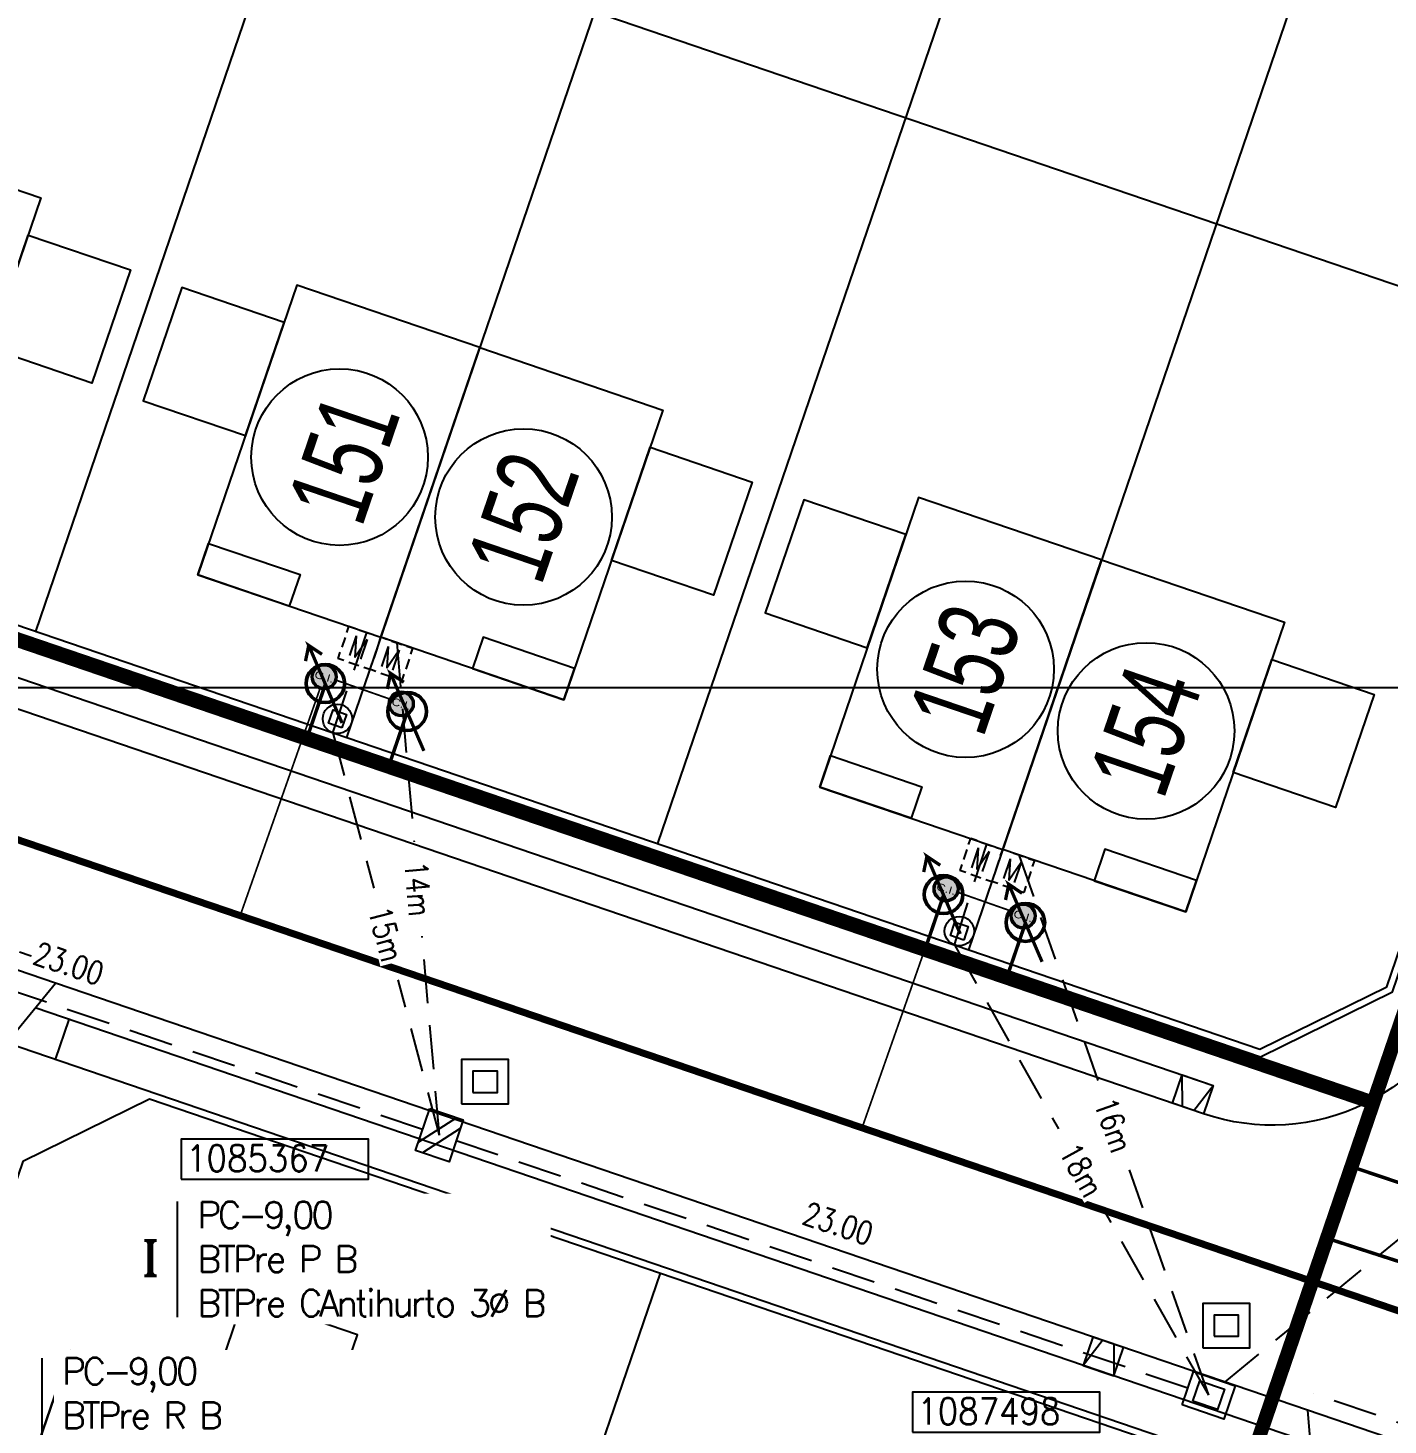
# Model space of a CAD drawing. Extents: x 0 to 336586, y 0 to 6284468.
# Drawn here: x 335219.77 to 335258.29, y 6277679.11 to 6277718.69 of the extents above; entities that cross this region are included whole.
import ezdxf
from ezdxf.enums import TextEntityAlignment as Align

# ---------------------------------------------------------------- set-up
doc = ezdxf.new("R2010")
doc.units = 0
doc.header["$LTSCALE"] = 5
doc.linetypes.add('DASHED', pattern=[0.75, 0.5, -0.25])
doc.linetypes.add('HIDDEN', pattern=[0.375, 0.25, -0.125])
for name, color, linetype in [('ACOM-P', 251, 'DASHED'), ('CALLES-URBANAS', 6, 'Continuous'), ('COTAS', 11, 'Continuous'), ('EQUIPOS', 240, 'Continuous'), ('EQUIPOS_P', 240, 'Continuous'), ('ESTRUCTURAS', 42, 'Continuous'), ('ESTRUCTURAS_P', 42, 'Continuous'), ('GRILLA', 254, 'Continuous'), ('LBT_A_P', 100, 'DASHED'), ('LINEA-EDIFICACION-URBANA', 21, 'Continuous'), ('MUROS', 8, 'Continuous'), ('Numero', 42, 'Continuous'), ('PLANTA', 6, 'Continuous'), ('POSTES_E', 41, 'Continuous'), ('POSTES_P', 41, 'Continuous'), ('Prosan Agua Potable D. Arranque', 1, 'Continuous'), ('Prosan Agua Potable D. MAP', 5, 'Continuous'), ('Prosan Agua Potable P. Cañeria Proyectada', 1, 'Continuous'), ('Prosan Alcantarillado D. Union Domiciliaria', 4, 'Continuous'), ('Prosan Alcantarillado P. Colector Proyectado', 1, 'Continuous'), ('Prosan Pavimentación Dispositivo de Rodados Proyectado', 8, 'Continuous'), ('Prosan Pavimentación Solera Rebajada Proyectada', 8, 'HIDDEN'), ('Prosan Pavimentación Vereda Proyectada', 8, 'Continuous'), ('PUNTO-DE-INTERES', 254, 'Continuous'), ('servicios', 6, 'Continuous'), ('TEXTO-BT_P', 151, 'Continuous')]:
    doc.layers.add(name, color=color, linetype=linetype)
doc.styles.add('2mm', font='simplex.shx', dxfattribs={"width": 0.8, "height": 0.65})
doc.styles.add('ARIAL', font='arial.ttf', dxfattribs={"width": 0.82})
doc.styles.add('ROMANS', font='romans.shx', dxfattribs={"height": 1})
doc.styles.add('ROMANT', font='romant.shx', dxfattribs={"height": 2})
doc.styles.add('Swis-50', font='swissc.ttf', dxfattribs={"width": 0.85})
doc.dimstyles.new('ACOMETIDA 500', dxfattribs={"dimtxt": 0.65, "dimasz": 1.8, "dimexe": 1.25, "dimexo": 0.625, "dimtad": 0, "dimdec": 0, "dimtxsty": '2mm', "dimblk": 'NONE', "dimcen": 2.5, "dimse1": 1, "dimse2": 1, "dimclrd": 256, "dimclrt": 2, "dimadec": 0, "dimazin": 0, "dimtfac": 1, "dimtdec": 0, "dimtmove": 0, "dimatfit": 3, "dimldrblk": 'NONE', "dimfxl": 1, "dimtfill": 1, "dimlwd": -1, "dimarcsym": 2})
doc.dimstyles.new('GRILLA X 500', dxfattribs={"dimtxt": 0.5, "dimasz": 1.8, "dimexe": 1.25, "dimexo": 0.625, "dimtad": 0, "dimdec": 0, "dimtxsty": 'ROMANS', "dimblk": 'NONE', "dimcen": 2.5, "dimse1": 1, "dimse2": 1, "dimsd1": 1, "dimsd2": 1, "dimclrd": 256, "dimclrt": 256, "dimadec": 0, "dimazin": 0, "dimtfac": 1, "dimtdec": 0, "dimtmove": 0, "dimatfit": 3, "dimldrblk": 'NONE', "dimfxlon": 1, "dimtfill": 1, "dimlwd": -1, "dimarcsym": 2})
doc.dimstyles.new('GRILLA Y 500', dxfattribs={"dimtxt": 0.5, "dimasz": 1.8, "dimexe": 1.25, "dimexo": 0.625, "dimtad": 0, "dimdec": 0, "dimtxsty": 'ROMANS', "dimblk": 'NONE', "dimcen": 2.5, "dimse1": 1, "dimse2": 1, "dimsd1": 1, "dimsd2": 1, "dimclrd": 256, "dimclrt": 256, "dimadec": 0, "dimazin": 0, "dimtfac": 1, "dimtdec": 0, "dimtmove": 0, "dimatfit": 3, "dimldrblk": 'NONE', "dimfxlon": 1, "dimtfill": 1, "dimlwd": -1, "dimarcsym": 2})
doc.dimstyles.new('VANO 500', dxfattribs={"dimtxt": 0.65, "dimasz": 1.8, "dimexe": 0, "dimexo": 8, "dimgap": 1.2, "dimtad": 0, "dimdec": 0, "dimzin": 0, "dimdsep": 46, "dimtxsty": '2mm', "dimblk": 'NONE', "dimcen": 0, "dimse1": 1, "dimse2": 1, "dimsd1": 1, "dimsd2": 1, "dimclrd": 7, "dimclrt": 2, "dimadec": 0, "dimazin": 0, "dimtfac": 1, "dimtdec": 0, "dimtofl": 0, "dimtmove": 0, "dimatfit": 3, "dimldrblk": 'NONE', "dimfxl": 1, "dimtfill": 1, "dimtolj": 1, "dimtzin": 0, "dimlwd": 25, "dimarcsym": 0})

# ---------------------------------------------------------------- blocks, each defined once
blk = doc.blocks.new('A$C461B3DCE')
at = {"layer": 'Prosan Agua Potable D. MAP', "ltscale": 2}
h = blk.add_hatch(color=4, dxfattribs=at)
h.dxf.hatch_style = 1
edge = h.paths.add_edge_path()
edge.add_line((0.7710314885518511, 0.5448670548734738), (0.7504819952160025, 0.5306253450311521))
edge.add_arc((0.5218886427903211, 0.3768014163459124), 0.2755298927691394, 393.9372072948622, 430.8894317799293)
edge.add_arc((0.5219586611189867, 0.376749035538496), 0.2755564759331746, 70.90675392884668, 215.492820778389)
edge.add_line((0.2976038094080948, 0.2167606861423788), (0.2770543160722461, 0.2025189763000571))
edge.add_arc((0.5218886427903213, 0.3768014163459125), 0.3005298927691393, 70.88943177992928, 215.4447158899646, ccw=False)
edge.add_arc((0.5218886427903213, 0.3768014163459125), 0.3005298927691391, 394.0026343322039, 430.88943177992934, ccw=False)
h = blk.add_hatch(color=4, dxfattribs=at)
h.dxf.hatch_style = 1
edge = h.paths.add_edge_path()
edge.add_line((0.7622593604771488, 0.557190258923689), (0.7420747884321109, 0.5424359027211417))
edge.add_arc((0.521888642790321, 0.3768014163459126), 0.2755298927691394, 0, 36.95222448506712, ccw=False)
edge.add_arc((0.5218620722195667, 0.376884724929531), 0.2755564759331746, 215.3966110015403, 359.98267785108266, ccw=False)
edge.add_line((0.2972388881172841, 0.2172733325026044), (0.2770543160722462, 0.2025189763000571))
edge.add_arc((0.5218886427903211, 0.3768014163459128), 0.3005298927691393, 215.4447158899647, 360)
edge.add_arc((0.5218886427903211, 0.3768014163459128), 0.3005298927691391, 0, 36.88679744772544)
at = {"layer": 'Prosan Agua Potable D. MAP', "color": 4, "ltscale": 2, "const_width": 0.05}
blk.add_lwpolyline([(9.38084215e-08, 1.08246816e-07), (1.023286459401971, 0.7479937492063158), (0.9377070762315523, 0.5236589383472321), (1.023286459402515, 0.7479937492077511), (0.7832410503892931, 0.7426890532315298)], dxfattribs=at)
at = {"layer": 'Prosan Agua Potable D. MAP', "color": 4, "ltscale": 2}
for radius in [0.3005298927691391, 0.2755298927691391]:
    blk.add_circle((0.5218886427903211, 0.3768014163459128), radius, dxfattribs=at)
blk = doc.blocks.new('agua potable')
at = {"layer": 'Prosan Agua Potable D. Arranque', "color": 4, "const_width": 0.1}
for points in [[(335717.7870069517, 6282377.792495989), (335717.2588750056, 6282376.245419066)], [(335720.1042067226, 6282377.001464076), (335719.5760747763, 6282375.454387149)], [(335735.2950019039, 6282371.815720499), (335734.7668699578, 6282370.268643576)], [(335737.612201675, 6282371.024688586), (335737.0840697289, 6282369.477611657)], [(335757.5796588095, 6282360.51502224), (335746.8452626686, 6282364.122367021)], [(335757.1402069259, 6282358.541434692), (335746.1527309071, 6282362.093707485)]]:
    blk.add_lwpolyline(points, dxfattribs=at)
at = {"layer": 'Prosan Agua Potable P. Cañeria Proyectada', "color": 4, "const_width": 0.4}
for points in [[(335747.4637905316, 6282365.934244132), (335761.7595551762, 6282407.811369308)], [(335747.4637905316, 6282365.934244132), (335661.580194826, 6282395.25267671)]]:
    blk.add_lwpolyline(points, dxfattribs=at)
blk.add_lwpolyline([(335747.4637905316, 6282365.934244132), (335744.1854268626, 6282356.330809188, 0.2278958204569858), (335744.4290926062, 6282354.29577873, -0.242429595698331), (335744.6110636105, 6282352.31528549, -36.29643723246441)], format="xyb", dxfattribs=at)
at = {"layer": 'Prosan Agua Potable D. MAP', "color": 4, "ltscale": 20}
for p, xscale, yscale, zscale, rotation in [((335718.2586176048, 6282376.694711816), 1.885254132807255, 1.885254132807255, 1.885254132807255, 77.0827137440164), ((335720.5758173757, 6282375.903679899), 1.885254132807254, 1.885254132807254, 1.885254132807254, 77.08271373004237), ((335735.7666125571, 6282370.717936322), 1.885254132807255, 1.885254132807255, 1.885254132807255, 77.0827137440164), ((335738.083812328, 6282369.926904408), 1.885254132807254, 1.885254132807254, 1.885254132807254, 77.08271373004237)]:
    blk.add_blockref('A$C461B3DCE', p, dxfattribs=dict(at, xscale=xscale, yscale=yscale, zscale=zscale, rotation=rotation))
blk = doc.blocks.new('UD')
at = {"layer": 'Prosan Alcantarillado D. Union Domiciliaria', "true_color": 0x57ffab}
h = blk.add_hatch(color=101, dxfattribs=at)
edge = h.paths.add_edge_path()
edge.add_arc((6.984919e-10, 0), 0.3200000000000001, 0, 360)
at = {"layer": 'Prosan Alcantarillado D. Union Domiciliaria', "color": 7}
for radius in [0.36, 0.3200000000000001]:
    blk.add_circle((6.984919e-10, 0), radius, dxfattribs=at)
at = {"layer": 'Prosan Alcantarillado D. Union Domiciliaria', "color": 7, "ltscale": 10, "style": 'ARIAL', "oblique": 359.9999998988733, "width": 1.199999998176862}
blk.add_text('C.I.', height=0.2121039574924962, dxfattribs=at).set_placement((0, 0), align=Align.MIDDLE_CENTER)
blk = doc.blocks.new('ALCANTARILLADO')
at = {"layer": 'Prosan Alcantarillado D. Union Domiciliaria', "color": 5, "ltscale": 20, "const_width": 0.05}
for points in [[(-66.22653357034142, -271.0720135468291), (-64.72181749717856, -271.6009516326012)], [(-66.69132884907594, -271.3103507263586), (-68.95103655145795, -277.7387373002712)], [(-48.61448160285363, -277.08431140217), (-47.10976552985812, -277.6132494877093)], [(-49.07927688159543, -277.3226485816995), (-51.33898458409385, -283.7510351552628)]]:
    blk.add_lwpolyline(points, dxfattribs=at)
at = {"layer": 'Prosan Alcantarillado P. Colector Proyectado', "color": 5, "const_width": 0.2}
for points in [[(-118.7473384153054, -260.7407546221511), (-74.67029726400506, -275.7875135357026)], [(-34.47339652532537, -289.5096931265434), (-74.67029726355395, -275.7875135357026)]]:
    blk.add_lwpolyline(points, dxfattribs=at)
at = {"layer": 'Prosan Alcantarillado D. Union Domiciliaria', "color": 5, "ltscale": 20, "rotation": 343.655956915462}
for p in [(-66.57198570479522, -270.9707079532091), (-64.38895977907669, -271.7380856520031), (-48.95993373757665, -276.983005806338), (-46.77690781175625, -277.7503835080424)]:
    blk.add_blockref('UD', p, dxfattribs=at)
blk = doc.blocks.new('A$C5C7937C3')
at = {"layer": 'Prosan Pavimentación Dispositivo de Rodados Proyectado'}
for p, q in [((-0.6315782112360468, 6.903170517231955, -1.978999999999999), (-3.000010038471373, -8.76825652e-08, -1.978999999999999)), ((2.131585714683748, 6.903170517231955, -1.978999999999999), (4.500017541919078, -8.76825652e-08, -1.978999999999999))]:
    blk.add_line(p, q, dxfattribs=at)
at = {"layer": 'Prosan Pavimentación Dispositivo de Rodados Proyectado', "elevation": -1.978999999999999}
blk.add_lwpolyline([(4.500017541919078, 6.903170517231955), (-3.000010038489562, 6.903170517227408), (-3.000010038489562, -8.76825652e-08), (4.500017541919078, -8.76825652e-08)], close=True, dxfattribs=at)
blk = doc.blocks.new('A$C12F70A7C')
at = {"layer": 'MUROS'}
for points in [[(0, -8.672000000951812), (-5.476999999998952, -8.672000000951812), (-5.476999999998952, 0), (0, 0)], [(-2.738500000006752, 0), (-5.476999999998952, 0), (-5.476999999998952, -0.9399999999441206), (-2.738500000006752, -0.9399999999441206)], [(0, -8.672000000951812), (5.4769999999844, -8.672000000951812), (5.4769999999844, 0), (0, 0)], [(2.7384999999922, 0), (5.4769999999844, 0), (5.4769999999844, -0.9399999999441206), (2.7384999999922, -0.9399999999441206)], [(-5.476999999998952, -7.557999999960883), (-8.53499999998894, -7.557999999960883), (-8.53499999998894, -4.169999999925493), (-5.476999999998952, -4.169999999925493)], [(5.4769999999844, -7.557999999960883), (8.534999999974389, -7.557999999960883), (8.534999999974389, -4.169999999925493), (5.4769999999844, -4.169999999925493)]]:
    blk.add_lwpolyline(points, close=True, dxfattribs=at)
blk = doc.blocks.new('PLANTA')
at = {"layer": 'CALLES-URBANAS', "flags": 128}
blk.add_lwpolyline([(335758.1459037947, 6282410.999947876, -0.4142135623730951), (335761.8857492908, 6282403.383284849), (335750.2714501044, 6282369.361078066), (335750.2714501044, 6282369.361078066, -0.4142135623730951), (335742.6547870774, 6282365.621232569), (335675.0551700945, 6282388.697988923, -0.4142135623730951), (335671.3153245985, 6282396.314651949), (335682.9296237849, 6282430.336858733, -0.4142135623730943), (335690.5462868119, 6282434.076704229), (335758.1459037947, 6282410.999947876)], format="xyb", dxfattribs=at)
for points in [[(335703.0493246582, 6282371.744870912), (335703.1766157132, 6282367.47476588), (335695.8705209111, 6282346.072745479), (335691.1101065194, 6282343.735342043), (335688.3687825538, 6282335.705077856), (335699.7252910766, 6282331.828260325), (335702.4666150422, 6282339.858524512), (335700.1292116071, 6282344.618938904), (335707.4353064094, 6282366.020959306), (335710.1471424851, 6282369.321859956)], [(335745.5983765908, 6282357.219727896), (335710.1471424851, 6282369.321859956)], [(335745.6757021496, 6282356.295167583), (335709.5708773191, 6282368.620418567)], [(335745.5983765908, 6282357.219727896), (335745.9622615734, 6282352.868855832), (335738.6561667714, 6282331.466835431), (335733.8957523795, 6282329.129431996), (335731.1544284139, 6282321.099167809), (335742.5109369369, 6282317.222350277), (335745.2522609025, 6282325.252614465), (335742.9148574676, 6282330.013028856), (335750.2209522696, 6282351.415049258), (335752.6961944177, 6282354.79671694)]]:
    blk.add_lwpolyline(points, dxfattribs=at)
at = {"layer": 'LINEA-EDIFICACION-URBANA', "ltscale": 0.2}
for p, q in [((335723.6191920164, 6282420.408980705), (335709.5818818731, 6282379.288956095)), ((335732.4252180003, 6282417.402831778), (335718.387907857, 6282376.282807168)), ((335741.231243984, 6282414.39668285), (335727.1939338408, 6282373.27665824)), ((335753.9492543497, 6282387.099084744), (335679.2518195398, 6282412.598852054)), ((335750.0372699679, 6282411.390533923), (335735.9999598247, 6282370.270509313)), ((335727.2641532146, 6282361.101065062), (335710.5292242062, 6282312.078803271))]:
    blk.add_line(p, q, dxfattribs=at)
for points in [[(335760.0541347662, 6282404.98234232), (335758.2911546922, 6282408.572871705), (335688.9472293405, 6282432.245089704), (335685.3566999563, 6282430.48210963), (335673.1469391235, 6282394.715594478), (335674.9099191973, 6282391.125065094), (335744.253844549, 6282367.452847094), (335747.8443739333, 6282369.215827168), (335760.0541347662, 6282404.98234232)], [(335741.7215307196, 6282356.165691267), (335712.8067757098, 6282366.036438856), (335709.2162463256, 6282364.273458783), (335702.5596501554, 6282344.774039339), (335704.8970535902, 6282340.013624948), (335701.1277331377, 6282328.97201169), (335693.3201335281, 6282331.637323743), (335689.136401276, 6282319.381758295), (335731.070308997, 6282305.066609561), (335735.2540412491, 6282317.322175009), (335728.2981797789, 6282319.696725748), (335732.0675002315, 6282330.738339005), (335736.8279146234, 6282333.07574244), (335743.4845107935, 6282352.575161883), (335741.7215307196, 6282356.165691267)]]:
    blk.add_lwpolyline(points, dxfattribs=at)
at = {"layer": 'Prosan Pavimentación Solera Rebajada Proyectada', "flags": 128}
for points in [[(335710.3086765488, 6282369.79504781), (335703.210858722, 6282372.218058767)], [(335752.8577284815, 6282355.269904794), (335745.7599106547, 6282357.692915752)]]:
    blk.add_lwpolyline(points, dxfattribs=at)
at = {"layer": 'Prosan Pavimentación Solera Rebajada Proyectada', "linetype": 'Continuous', "flags": 128}
for points in [[(335710.147142485, 6282369.321859956), (335703.0493246582, 6282371.744870912)], [(335752.6961944177, 6282354.79671694), (335745.5983765909, 6282357.219727896)]]:
    blk.add_lwpolyline(points, dxfattribs=at)
at = {"layer": 'Prosan Pavimentación Vereda Proyectada'}
blk.add_lwpolyline([(335760.2701737482, 6282404.996129026), (335758.4341686486, 6282408.735383007), (335688.9334426352, 6282432.461128686), (335685.1941886542, 6282430.625123587), (335672.9309001414, 6282394.701807773), (335674.7669052409, 6282390.962553792), (335744.2676312543, 6282367.236808113), (335748.0068852354, 6282369.072813212)], close=True, dxfattribs=at)
for points in [[(335675.0551700945, 6282388.697988923), (335675.329778003, 6282389.502408276), (335742.9293949858, 6282366.425651924), (335742.6547870774, 6282365.621232569)], [(335710.5172530293, 6282368.29735044), (335710.1295712763, 6282367.161699587)], [(335745.7848676444, 6282354.989905964), (335708.7573264964, 6282367.630148373)]]:
    blk.add_lwpolyline(points, dxfattribs=at)
at = {"layer": 'PUNTO-DE-INTERES', "color": 8}
for centre in [(335718.189717231, 6282384.226875571), (335723.3997065196, 6282382.528824199), (335735.9177264108, 6282378.214878931), (335741.0310408435, 6282376.469325974), (335714.4746855064, 6282354.81638174)]:
    blk.add_circle(centre, 2.5, dxfattribs=at)
at = {"layer": 'CALLES-URBANAS', "xscale": 0.1231318257598217, "yscale": 0.1231318257598217, "zscale": 0.1231318257598217, "rotation": 341.1514259091805}
blk.add_blockref('A$C5C7937C3', (335739.5943198745, 6282358.37119381, 0.2436778831786871), dxfattribs=at)
at = {"layer": 'Prosan Pavimentación Dispositivo de Rodados Proyectado', "xscale": -0.1231318257598217, "yscale": 0.1231318257598217, "zscale": 0.1231318257598217, "rotation": 161.1514259080774}
blk.add_blockref('A$C5C7937C3', (335742.4050125774, 6282366.604662469, 0.2436778831786871), dxfattribs=at)
at = {"layer": 'PUNTO-DE-INTERES'}
for p, rotation in [((335701.7450602719, 6282385.134232152), 161.1514259085047), ((335701.7450602719, 6282385.134232152), 161.1514259085047), ((335701.7450602719, 6282385.134232152), 161.1514259085047), ((335719.3571122398, 6282379.121934298), 161.1514259085047), ((335719.3571122398, 6282379.121934298), 161.1514259085047), ((335719.3571122398, 6282379.121934298), 161.1514259085047), ((335736.9691642074, 6282373.109636444), 161.1514259085047), ((335736.9691642074, 6282373.109636444), 161.1514259085047), ((335736.9691642074, 6282373.109636444), 161.1514259085047), ((335708.7854158595, 6282353.725443682), 71.15142590850465), ((335708.7854158595, 6282353.725443682), 71.15142590850465), ((335708.7854158595, 6282353.725443682), 71.15142590850465)]:
    blk.add_blockref('A$C12F70A7C', p, dxfattribs=dict(at, rotation=rotation))
at = {"layer": 'PUNTO-DE-INTERES', "color": 8, "char_height": 2.25, "attachment_point": 5, "rotation": 71.15142590850466, "line_spacing_factor": 0.6, "style": 'Swis-50'}
for s, insert in [('\\fArial Narrow|b0|i0|c00|p39;\\H1x;\\W0.8;151', (335718.3186289493, 6282384.182868453)), ('\\fArial Narrow|b0|i0|c00|p39;\\H1x;\\W0.8;152', (335723.3997065196, 6282382.528824199)), ('\\fArial Narrow|b0|i0|c00|p39;\\H1x;\\W0.8;153', (335735.9124647082, 6282378.21667514)), ('\\fArial Narrow|b0|i0|c00|p39;\\H1x;\\W0.8;154', (335741.0270945665, 6282376.470673131))]:
    blk.add_mtext(s, dxfattribs=dict(at, insert=insert))
blk = doc.blocks.new('EM-BT_P')
at = {"layer": 'EQUIPOS'}
for p, q in [((-1.59583581811421, 0.990598165203636), (-1.59583581811421, 1.595838092819461)), ((-0.990595890498426, 1.595417830392476), (-1.59583581811421, 1.595417830392476)), ((-0.4940528739877835, 1.595417830392476), (0.4940729303437621, 1.595417830392476)), ((0.9906159468543903, 1.595417830392476), (1.595855874470174, 1.595417830392476)), ((1.595855874470174, 0.990598165203636), (1.595855874470174, 1.595838092819461)), ((-1.59583581811421, 0.4940551486930361), (-1.59583581811421, -0.4940706556385237)), ((1.595855874470174, 0.4940551486930361), (1.595855874470174, -0.4940706556385237)), ((-1.59583581811421, -0.9906136721491804), (-1.59583581811421, -1.595853599764949)), ((1.595855874470174, -0.9906136721491804), (1.595855874470174, -1.595853599764949)), ((-0.990595890498426, -1.595433337337964), (-1.59583581811421, -1.595433337337964)), ((-0.4940528739877835, -1.595433337337964), (0.4940729303437621, -1.595433337337964)), ((0.9906159468543903, -1.595433337337964), (1.595855874470174, -1.595433337337964))]:
    blk.add_line(p, q, dxfattribs=at)
at = {"layer": 'EQUIPOS', "style": 'ROMANS', "width": 0.8}
blk.add_text('M', height=1.98, dxfattribs=at).set_placement((-0.9147899827143248, -0.9896123134684556))
blk = doc.blocks.new('PC-11-5-R_P')
at = {"layer": 'POSTES_P'}
for points in [[(-0.9999657893680478, 1.250017720109184), (1.000034210631952, 1.250017720109184), (1.000034210631952, -1.249982279890816), (-0.9999657893680478, -1.249982279890816)], [(-0.6076441962093213, 0.7368020719475794), (0.607712617473112, 0.7368020719475794), (0.607712617473112, -0.7367666317292105), (-0.6076441962093213, -0.7367666317292105)]]:
    blk.add_lwpolyline(points, close=True, dxfattribs=at)
blk = doc.blocks.new('PC-9_P')
at = {"layer": 'POSTES_E'}
for p, q in [((0.6083982158431285, 1.249984817137545), (-1.000003517699549, -0.7605173497908027)), ((0.9999964823004506, 0.728340590182853), (-0.5826881361359098, -1.250015182862455))]:
    blk.add_line(p, q, dxfattribs=at)
blk.add_lwpolyline([(-1.000003517699549, 1.249984817137545), (0.9999964823004506, 1.249984817137545), (0.9999964823004506, -1.250015182862455), (-1.000003517699549, -1.250015182862455)], close=True, dxfattribs=at)
blk = doc.blocks.new('*D147')
at = {"layer": 'Defpoints', "color": 0, "linetype": 'HIDDEN', "ltscale": 0.25, "transparency": 16777216}
for p in [(335269.0401209788, 6277692.947743451), (335252.5525280139, 6277680.747487452), (335253.2078165826, 6277679.949333804)]:
    blk.add_point(p, dxfattribs=at)
at = {"layer": 'COTAS', "color": 2, "linetype": 'HIDDEN', "ltscale": 0.25, "transparency": 16777216, "insert": (335260.4686802118, 6277687.246692277), "char_height": 0.65, "attachment_point": 5, "rotation": 39.38618511812132, "style": '2mm', "bg_fill": 3, "box_fill_scale": 1.1, "bg_fill_color": 256, "bg_fill_true_color": 13158600, "bg_fill_transparency": 0}
blk.add_mtext('\\A1;20.00', dxfattribs=at)
blk = doc.blocks.new('_None')
blk = doc.blocks.new('*D150')
at = {"layer": 'Defpoints', "color": 0, "linetype": 'HIDDEN', "ltscale": 0.25, "transparency": 16777216}
for p in [(335231.819208116, 6277688.495982465), (335231.4210445271, 6277687.31888188), (335253.2078165829, 6277679.949333806)]:
    blk.add_point(p, dxfattribs=at)
at = {"layer": 'COTAS', "color": 2, "linetype": 'HIDDEN', "ltscale": 0.25, "transparency": 16777216, "insert": (335242.7125941443, 6277684.811208428), "char_height": 0.65, "attachment_point": 5, "rotation": 341.31148551146094, "style": '2mm', "bg_fill": 3, "box_fill_scale": 1.1, "bg_fill_color": 256, "bg_fill_true_color": 13158600, "bg_fill_transparency": 0}
blk.add_mtext('\\A1;23.00', dxfattribs=at)
blk = doc.blocks.new('*D151')
at = {"layer": 'Defpoints', "color": 0, "ltscale": 0.5, "transparency": 16777216}
for p in [(335210.0324260814, 6277695.865533916), (335209.634265546, 6277694.688442358), (335231.4210445273, 6277687.31888188)]:
    blk.add_point(p, dxfattribs=at)
at = {"layer": 'COTAS', "color": 2, "ltscale": 0.5, "transparency": 16777216, "insert": (335220.9258170989, 6277692.180758191), "char_height": 0.65, "attachment_point": 5, "rotation": 341.3114855114704, "style": '2mm', "bg_fill": 3, "box_fill_scale": 1.1, "bg_fill_color": 256, "bg_fill_true_color": 13158600, "bg_fill_transparency": 0}
blk.add_mtext('\\A1;23.00', dxfattribs=at)
blk = doc.blocks.new('*D375')
at = {"layer": 'ACOM-P', "ltscale": 0.5, "transparency": 16777216}
for p, q in [((335230.2158253209, 6277701.270542474), (335230.7028605288, 6277695.632822406)), ((335231.4210910902, 6277687.318879629), (335230.9340558822, 6277692.956599698))]:
    blk.add_line(p, q, dxfattribs=at)
at = {"layer": 'Defpoints', "color": 0, "ltscale": 0.5, "transparency": 16777216}
for p in [(335230.2157746594, 6277701.270538097), (335230.2158253209, 6277701.270542474), (335231.4210404286, 6277687.318875253)]:
    blk.add_point(p, dxfattribs=at)
at = {"layer": 'ACOM-P', "color": 2, "ltscale": 0.5, "transparency": 16777216, "insert": (335230.8184582059, 6277694.294711052), "char_height": 0.65, "attachment_point": 5, "rotation": 274.93744851035893, "style": '2mm', "bg_fill": 3, "box_fill_scale": 1.1, "bg_fill_color": 256, "bg_fill_true_color": 13158600, "bg_fill_transparency": 0}
blk.add_mtext('14m', dxfattribs=at)
blk = doc.blocks.new('PM-6_P')
at = {"layer": 'POSTES_E'}
blk.add_lwpolyline([(-0.6677519658405187, 0.6677414800509212), (0.6677199434739736, 0.6677414800509212), (0.6677199434739736, -0.66773042926323), (-0.6677519658405187, -0.66773042926323)], close=True, dxfattribs=at)
blk.add_circle((-1.601118327254625e-05, 5.52539384557349e-06), 1.386432699211355, dxfattribs=at)
blk = doc.blocks.new('*D376')
at = {"layer": 'ACOM-P', "ltscale": 0.5, "transparency": 16777216}
for p, q in [((335228.3998916545, 6277698.720578318), (335229.566474003, 6277694.318011841)), ((335231.4210922932, 6277687.318865726), (335230.2545099449, 6277691.721432202))]:
    blk.add_line(p, q, dxfattribs=at)
at = {"layer": 'Defpoints', "color": 0, "ltscale": 0.5, "transparency": 16777216}
for p in [(335228.3998916524, 6277698.720578317), (335231.4210922914, 6277687.318865725), (335231.4210922932, 6277687.318865726)]:
    blk.add_point(p, dxfattribs=at)
at = {"layer": 'ACOM-P', "color": 2, "ltscale": 0.5, "transparency": 16777216, "insert": (335229.9104919732, 6277693.01972202), "char_height": 0.65, "attachment_point": 5, "rotation": 284.8410381719949, "style": '2mm', "bg_fill": 3, "box_fill_scale": 1.1, "bg_fill_color": 256, "bg_fill_true_color": 13158600, "bg_fill_transparency": 0}
blk.add_mtext('15m', dxfattribs=at)
blk = doc.blocks.new('*D377')
at = {"layer": 'ACOM-P', "ltscale": 0.5, "transparency": 16777216}
for p, q in [((335247.8279002043, 6277695.2582661), (335250.0725886971, 6277688.870931202)), ((335253.2078846712, 6277679.949343435), (335250.9631961784, 6277686.336678335))]:
    blk.add_line(p, q, dxfattribs=at)
at = {"layer": 'Defpoints', "color": 0, "ltscale": 0.5, "transparency": 16777216}
for p in [(335247.8278266271, 6277695.258240242), (335247.8279002043, 6277695.2582661), (335253.2078110939, 6277679.949317578)]:
    blk.add_point(p, dxfattribs=at)
at = {"layer": 'ACOM-P', "color": 2, "ltscale": 0.5, "transparency": 16777216, "insert": (335250.517892438, 6277687.603804768), "char_height": 0.65, "attachment_point": 5, "rotation": 289.36290446778077, "style": '2mm', "bg_fill": 3, "box_fill_scale": 1.1, "bg_fill_color": 256, "bg_fill_true_color": 13158600, "bg_fill_transparency": 0}
blk.add_mtext('16m', dxfattribs=at)
blk = doc.blocks.new('*D378')
at = {"layer": 'ACOM-P', "ltscale": 0.5, "transparency": 16777216}
for p, q in [((335246.0119750528, 6277692.70826973), (335248.9501493913, 6277687.498641539)), ((335253.2079049093, 6277679.949285844), (335250.2697305703, 6277685.158914035))]:
    blk.add_line(p, q, dxfattribs=at)
at = {"layer": 'Defpoints', "color": 0, "ltscale": 0.5, "transparency": 16777216}
for p in [(335246.0119750532, 6277692.708269731), (335246.0119750528, 6277692.70826973), (335253.2079049102, 6277679.949285844)]:
    blk.add_point(p, dxfattribs=at)
at = {"layer": 'ACOM-P', "color": 2, "ltscale": 0.5, "transparency": 16777216, "insert": (335249.6099399817, 6277686.328777787), "char_height": 0.65, "attachment_point": 5, "rotation": 299.422531344775, "style": '2mm', "bg_fill": 3, "box_fill_scale": 1.1, "bg_fill_color": 256, "bg_fill_true_color": 13158600, "bg_fill_transparency": 0}
blk.add_mtext('18m', dxfattribs=at)
blk = doc.blocks.new('CA 3Ø-P')
at = {"layer": 'ESTRUCTURAS'}
for points in [[(-1.307126184576191, -1.266878571361303), (1.346075665089302, -1.266878571361303), (1.346075665089302, 1.246819127351046), (-1.307126184576191, 1.246819127351046)], [(-0.676001158892177, -0.6099489843472838), (0.7149506394052878, -0.6099489843472838), (0.7149506394052878, 0.5898895403370261), (-0.676001158892177, 0.5898895403370261)]]:
    blk.add_lwpolyline(points, close=True, dxfattribs=at)
blk = doc.blocks.new('*U417')
at = {"layer": 'GRILLA', "lineweight": -3}
for points in [[(150, 100), (250, 100)], [(250, 100), (350, 100)]]:
    blk.add_lwpolyline(points, dxfattribs=at)
blk = doc.blocks.new('*D434')
at = {"layer": 'Defpoints', "color": 0, "ltscale": 0.5, "transparency": 16777216}
for p in [(335292.711083103, 6278000), (335274.7657512065, 6277998.486549078), (0, 0)]:
    blk.add_point(p, dxfattribs=at)
at = {"layer": 'GRILLA', "ltscale": 0.5, "transparency": 16777216, "insert": (335269.8550369208, 6277998.486549078), "char_height": 1, "attachment_point": 5, "style": 'ROMANS', "bg_fill": 3, "box_fill_scale": 1.1, "bg_fill_color": 256, "bg_fill_true_color": 13158600, "bg_fill_transparency": 0}
blk.add_mtext('Y-6278000', dxfattribs=at)
blk = doc.blocks.new('*D439')
at = {"layer": 'Defpoints', "color": 0, "ltscale": 0.5, "transparency": 16777216}
for p in [(335301.7893708139, 6277932.198101984), (335300, 6277899.167990658), (0, 0)]:
    blk.add_point(p, dxfattribs=at)
at = {"layer": 'GRILLA', "ltscale": 0.5, "transparency": 16777216, "insert": (335301.7893708129, 6277936.632625794), "char_height": 1, "attachment_point": 5, "rotation": 90, "style": 'ROMANS', "bg_fill": 3, "box_fill_scale": 1.1, "bg_fill_color": 256, "bg_fill_true_color": 13158600, "bg_fill_transparency": 0}
blk.add_mtext('X-335300', dxfattribs=at)
blk = doc.blocks.new('*D440')
at = {"layer": 'Defpoints', "color": 0, "ltscale": 0.5, "transparency": 16777216}
for p in [(335402.3497128253, 6277986.733224559), (335398.5975279866, 6277900), (0, 0)]:
    blk.add_point(p, dxfattribs=at)
at = {"layer": 'GRILLA', "ltscale": 0.5, "transparency": 16777216, "insert": (335402.3497128243, 6277991.143938844), "char_height": 1, "attachment_point": 5, "rotation": 90, "style": 'ROMANS', "bg_fill": 3, "box_fill_scale": 1.1, "bg_fill_color": 256, "bg_fill_true_color": 13158600, "bg_fill_transparency": 0}
blk.add_mtext('X-335399', dxfattribs=at)

msp = doc.modelspace()

# ---------------------------------------------------------------- linework, layer by layer
at = {"layer": 'LBT_A_P', "ltscale": 0.5}
for points in [[(335230.9474057161, 6277687.479094349), (335210.1079104205, 6277694.52823586)], [(335253.6623520674, 6277680.322498573), (335268.5855886763, 6277692.574569576)], [(335252.6157623083, 6277680.149583257), (335231.8946800061, 6277687.158670537)]]:
    msp.add_lwpolyline(points, dxfattribs=at)
at = {"layer": 'TEXTO-BT_P', "ltscale": 0.5}
for points in [[(335223.9949579323, 6277685.438866823), (335223.9949579323, 6277682.166423357)], [(335220.1623090098, 6277681.002367414), (335220.1623090098, 6277676.496826259)]]:
    msp.add_lwpolyline(points, dxfattribs=at)

# ---------------------------------------------------------------- block references
at = {"layer": 'EQUIPOS_P', "ltscale": 5, "xscale": 0.3, "yscale": 0.3, "zscale": 0.3, "rotation": 341.1514259146094}
for p in [(335229.1549406369, 6277701.126800504), (335230.0611432169, 6277700.817579664), (335246.7669926045, 6277695.114502649), (335247.6731951845, 6277694.80528181)]:
    msp.add_blockref('EM-BT_P', p, dxfattribs=at)
at = {"layer": 'GRILLA', "lineweight": -3}
msp.add_blockref('*U417', (335000, 6277600), dxfattribs=at)
at = {"layer": 'PLANTA'}
msp.add_blockref('PLANTA', (-489.5943777723587, -4677.696606804617), dxfattribs=at)
at = {"layer": 'POSTES_P', "ltscale": 5}
for name, p, xscale, yscale, zscale, rotation in [('PM-6_P', (335228.5342738692, 6277699.114203017), 0.3, 0.3, 0.3, 161.1514259169997), ('PM-6_P', (335246.1463258375, 6277693.101905162), 0.3, 0.3, 0.3, 161.1514259169997), ('PC-9_P', (335231.4210445272, 6277687.31888188), 0.5, 0.5, 0.5, 341.311442837594), ('PC-11-5-R_P', (335253.2078194415, 6277679.949314754), 0.5, 0.5, 0.5, 71.15142588007265)]:
    msp.add_blockref(name, p, dxfattribs=dict(at, xscale=xscale, yscale=yscale, zscale=zscale, rotation=rotation))
at = {"layer": 'servicios', "color": 1}
msp.add_blockref('ALCANTARILLADO', (335294.7307215866, 6277971.279013176), dxfattribs=at)
at = {"layer": 'servicios'}
msp.add_blockref('agua potable', (-489.5943777723587, -4677.696606804617), dxfattribs=at)

# ---------------------------------------------------------------- texts
at = {"layer": 'TEXTO-BT_P', "ltscale": 0.5, "style": 'ROMANT'}
msp.add_text('I', height=0.9999999975, dxfattribs=at).set_placement((335223.2391791901, 6277683.831620866), align=Align.MIDDLE_CENTER)

# ---------------------------------------------------------------- next in the draw order: texts
at = {"layer": 'TEXTO-BT_P', "ltscale": 0.5, "insert": (335220.7357152777, 6277678.756426658), "char_height": 0.7499999981250001, "attachment_point": 4, "style": 'ROMANS', "bg_fill": 3, "box_fill_scale": 1.3, "bg_fill_color": 256, "bg_fill_transparency": 0}
msp.add_mtext('{\\T0.8;PC-9,00\\PBTPre R B\\PBTPre RL B\\PBTPre CAntihurto 3Ø B}', dxfattribs=at)

# ---------------------------------------------------------------- next in the draw order: dimensions: what is measured, and where the dimension line sits
at = {"layer": 'COTAS', "linetype": 'HIDDEN', "ltscale": 0.25}
dim = msp.add_aligned_dim(p1=(335269.0401209787, 6277692.947743452), p2=(335253.2078165828, 6277679.949333805), distance=-1.0326917996887688, dimstyle='VANO 500', override={"dimpost": '.00', "dimsah": 1}, dxfattribs=at)
dim.commit()
dim.dimension.update_dxf_attribs({"geometry": '*D147', "text_midpoint": (335260.4686802118, 6277687.246692277)})

# ---------------------------------------------------------------- next in the draw order: dimensions: what is measured, and where the dimension line sits
dim = msp.add_aligned_dim(p1=(335253.2078165828, 6277679.949333805), p2=(335231.4210445272, 6277687.31888188), distance=-1.242618216692213, dimstyle='VANO 500', override={"dimpost": '.00', "dimsah": 1}, dxfattribs=at)
dim.commit()
dim.dimension.update_dxf_attribs({"geometry": '*D150', "text_midpoint": (335242.7125941443, 6277684.811208428)})

# ---------------------------------------------------------------- next in the draw order: block references
at = {"layer": 'ESTRUCTURAS_P', "xscale": 0.5, "yscale": 0.5, "zscale": 0.5}
msp.add_blockref('CA 3Ø-P', (335232.705665451, 6277688.835478741), dxfattribs=at)

# ---------------------------------------------------------------- next in the draw order: texts
at = {"layer": 'TEXTO-BT_P', "ltscale": 0.5, "insert": (335224.5683642001, 6277683.809016234), "char_height": 0.7499999981250001, "attachment_point": 4, "style": 'ROMANS', "bg_fill": 3, "box_fill_scale": 1.3, "bg_fill_color": 256, "bg_fill_transparency": 0}
msp.add_mtext('{\\T0.8;PC-9,00\\PBTPre P B\\PBTPre CAntihurto 3Ø B}', dxfattribs=at)

# ---------------------------------------------------------------- next in the draw order: dimensions: what is measured, and where the dimension line sits
at = {"layer": 'ACOM-P', "ltscale": 0.5}
dim = msp.add_aligned_dim(p1=(335253.2078110938, 6277679.949317578), p2=(335247.8278266269, 6277695.258240242), distance=-7.7988960092975e-05, dimstyle='ACOMETIDA 500', override={"dimpost": 'm', "dimsah": 1}, dxfattribs=at)
dim.commit()
dim.dimension.update_dxf_attribs({"geometry": '*D377', "text_midpoint": (335250.517892438, 6277687.603804768)})
at = {"layer": 'COTAS', "ltscale": 0.5}
dim = msp.add_linear_dim(base=(335210.0324260814, 6277695.865533916), p1=(335231.4210445272, 6277687.31888188), p2=(335209.6342655458, 6277694.688442358), angle=341.3114855114704, dimstyle='VANO 500', override={"dimpost": '.00', "dimsah": 1, "dimtmove": 1}, dxfattribs=at)
dim.commit()
dim.dimension.update_dxf_attribs({"geometry": '*D151', "text_midpoint": (335220.9258170989, 6277692.180758191)})

# ---------------------------------------------------------------- next in the draw order: dimensions: what is measured, and where the dimension line sits
at = {"layer": 'ACOM-P', "ltscale": 0.5}
dim = msp.add_aligned_dim(p1=(335231.4210404286, 6277687.318875252), p2=(335230.2157746593, 6277701.270538097), distance=-5.0850366137859265e-05, dimstyle='ACOMETIDA 500', override={"dimpost": 'm', "dimsah": 1}, dxfattribs=at)
dim.commit()
dim.dimension.update_dxf_attribs({"geometry": '*D375', "text_midpoint": (335230.8184582059, 6277694.294711052)})
dim = msp.add_aligned_dim(p1=(335253.20790491, 6277679.949285844), p2=(335246.0119750534, 6277692.708269731), distance=9.64509133095704e-10, text='18m', dimstyle='ACOMETIDA 500', override={"dimpost": 'm', "dimsah": 1}, dxfattribs=at)
dim.commit()
dim.dimension.update_dxf_attribs({"geometry": '*D378', "text_midpoint": (335249.6099399817, 6277686.328777787)})

# ---------------------------------------------------------------- next in the draw order: linework, layer by layer
msp.add_lwpolyline([(335246.0119750534, 6277692.708269731), (335246.921624047, 6277695.567461082)], dxfattribs=at)

# ---------------------------------------------------------------- next in the draw order: block references
at = {"layer": 'ESTRUCTURAS_P', "xscale": 0.5, "yscale": 0.5, "zscale": 0.5}
msp.add_blockref('CA 3Ø-P', (335253.6992676923, 6277681.926042818), dxfattribs=at)

# ---------------------------------------------------------------- next in the draw order: dimensions: what is measured, and where the dimension line sits
at = {"layer": 'ACOM-P', "ltscale": 0.5}
dim = msp.add_aligned_dim(p1=(335228.3998916525, 6277698.720578316), p2=(335231.4210922915, 6277687.318865723), distance=2.4036175287914647e-09, text='15m', dimstyle='ACOMETIDA 500', override={"dimpost": 'm', "dimsah": 1}, dxfattribs=at)
dim.commit()
dim.dimension.update_dxf_attribs({"geometry": '*D376', "text_midpoint": (335229.9104919732, 6277693.01972202)})

# ---------------------------------------------------------------- next in the draw order: linework, layer by layer
msp.add_lwpolyline([(335228.399916777, 6277698.720569739), (335229.3690396959, 6277701.559458234)], dxfattribs=at)

# ---------------------------------------------------------------- next in the draw order: dimensions: what is measured, and where the dimension line sits
at = {"layer": 'GRILLA', "ltscale": 0.5}
dim = msp.add_ordinate_dim(feature_location=(335292.711083103, 6278000), offset=(-17.94533189648064, -1.5134509224444628), dtype=0, origin=(0, 0), dimstyle='GRILLA Y 500', override={"dimpost": 'Y-<>', "dimsah": 1}, dxfattribs=at)
dim.commit()
dim.dimension.update_dxf_attribs({"geometry": '*D434', "text_midpoint": (335269.8550369208, 6277998.486549078)})

# ---------------------------------------------------------------- next in the draw order: dimensions: what is measured, and where the dimension line sits
dim = msp.add_ordinate_dim(feature_location=(335300, 6277899.167990658), offset=(1.7893708138726652, 33.03011132590473), dtype=1, origin=(0, 0), dimstyle='GRILLA X 500', override={"dimpost": 'X-<>', "dimsah": 1}, dxfattribs=at)
dim.commit()
dim.dimension.update_dxf_attribs({"geometry": '*D439', "text_midpoint": (335301.7893708129, 6277936.632625794)})

# ---------------------------------------------------------------- next in the draw order: dimensions: what is measured, and where the dimension line sits
dim = msp.add_ordinate_dim(feature_location=(335398.5975279866, 6277900), offset=(3.7521848386968486, 86.733224558644), dtype=1, origin=(0, 0), dimstyle='GRILLA X 500', override={"dimpost": 'X-<>', "dimsah": 1}, dxfattribs=at)
dim.commit()
dim.dimension.update_dxf_attribs({"geometry": '*D440', "text_midpoint": (335402.3497128243, 6277991.143938844)})

# ---------------------------------------------------------------- next in the draw order: linework, layer by layer
at = {"layer": 'Numero'}
for points in [[(335224.1101753603, 6277686.076807003), (335229.4153381743, 6277686.076807003), (335229.4153381743, 6277687.209967885), (335224.1101753603, 6277687.209967885)], [(335244.8184918485, 6277678.908333783), (335250.1236546625, 6277678.908333783), (335250.1236546625, 6277680.041494665), (335244.8184918485, 6277680.041494665)]]:
    msp.add_lwpolyline(points, close=True, dxfattribs=at)

# ---------------------------------------------------------------- next in the draw order: texts
at = {"layer": 'Numero', "style": 'ROMANS', "width": 0.9}
for s, p in [('1085367', (335224.2495988269, 6277686.290157362)), ('1087498', (335244.9579153151, 6277679.121684141))]:
    msp.add_text(s, height=0.75, dxfattribs=at).set_placement(p)

doc.saveas('drawing.dxf')
